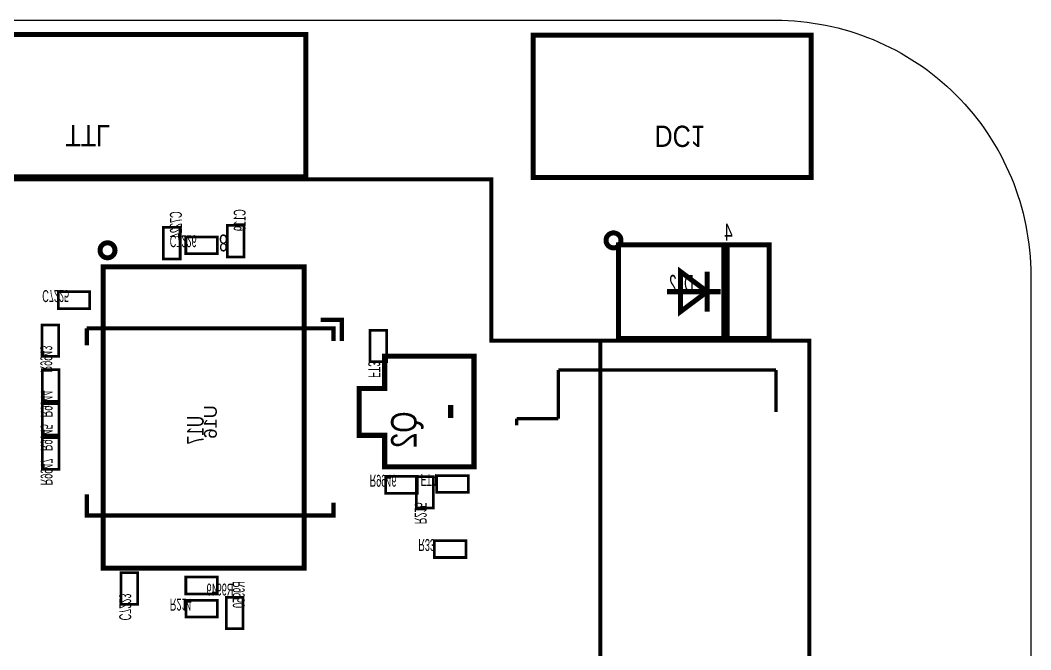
# Model space of a CAD drawing. Extents: x -3.1 to 73.4, y 0 to 42.
# Drawn here: x 43.23 to 73.41, y 23.21 to 42 of the extents above; entities that cross this region are included whole.
import ezdxf

# ---------------------------------------------------------------- set-up
doc = ezdxf.new("R2010")
doc.units = 0
for name, color, linetype in [('BG_OUTLINE', 7, 'CONTINUOUS'), ('PG_SILKSCREEN_BOTTOM', 140, 'CONTINUOUS'), ('RD_SILKSCREEN_BOTTOM', 80, 'CONTINUOUS')]:
    doc.layers.add(name, color=color, linetype=linetype)

msp = doc.modelspace()

# ---------------------------------------------------------------- linework, layer by layer
at = {"layer": 'BG_OUTLINE'}
msp.add_lwpolyline([(8.1534, 41.9989), (65.78854, 41.9989, -0.414214), (73.40854, 34.3789), (73.40854, 7.62, -0.414214), (65.78854, 0), (7.62, 0, -0.414214), (0, 7.62), (0, 34.3789, -0.414214), (7.62, 41.9989), (8.1534, 41.9989)], format="xyb", dxfattribs=at)
msp.add_lwpolyline([(8.1534, 41.9989), (65.78854, 41.9989, -0.414214), (73.40854, 34.3789), (73.40854, 7.62, -0.414214), (65.78854, 0), (7.62, 0, -0.414214), (0, 7.62), (0, 34.3789, -0.414214), (7.62, 41.9989)], format="xyb", close=True, dxfattribs=at)
msp.add_lwpolyline([(8.1534, 41.9989), (65.78854, 41.9989, -0.414214), (73.40854, 34.3789), (73.40854, 7.62, -0.414214), (65.78854, 0), (7.62, 0, -0.414214), (0, 7.62), (0, 34.3789, -0.414214), (7.62, 41.9989)], format="xyb", close=True, dxfattribs=at)
msp.add_lwpolyline([(8.1534, 41.9989), (65.78854, 41.9989, -0.414214), (73.40854, 34.3789), (73.40854, 7.62, -0.414214), (65.78854, 0), (7.62, 0, -0.414214), (0, 7.62), (0, 34.3789, -0.414214), (7.62, 41.9989)], format="xyb", close=True, dxfattribs=at)
at = {"layer": 'PG_SILKSCREEN_BOTTOM'}
for points, const_width in [([(38.457861, 41.57439), (51.757859, 41.57439), (51.757859, 37.324386), (38.457861, 37.324386), (38.457861, 41.57439)], 0.150012), ([(58.547356, 41.55407), (66.847364, 41.55407), (66.847364, 37.304066), (58.547356, 37.304066), (58.547356, 41.55407)], 0.150012), ([(57.303594, 37.249557), (7.123608, 37.249557), (7.123608, 3.969563), (57.563588, 3.969563), (57.563588, 8.909558), (60.5536, 8.909558), (60.5536, 32.439559), (57.303594, 32.439559), (57.303594, 37.249557)], 0.11999), ([(49.412068, 34.937598), (49.412068, 35.877602), (49.912092, 35.877602), (49.912092, 34.937598), (49.412068, 34.937598), (49.412068, 35.217608)], 0.08001), ([(49.412068, 35.787609), (49.412068, 35.877602), (49.502085, 35.877602)], 0.08001), ([(49.822075, 35.877602), (49.912092, 35.877602), (49.912092, 35.787609)], 0.08001), ([(47.507068, 34.874098), (47.507068, 35.814102), (48.007092, 35.814102), (48.007092, 34.874098), (47.507068, 34.874098), (47.507068, 35.154108)], 0.08001), ([(47.507068, 35.724109), (47.507068, 35.814102), (47.597085, 35.814102)], 0.08001), ([(47.917075, 35.814102), (48.007092, 35.814102), (48.007092, 35.724109)], 0.08001), ([(49.116082, 35.033128), (48.176078, 35.033128), (48.176078, 35.533152), (49.116082, 35.533152), (49.116082, 35.033128), (48.836072, 35.033128)], 0.08001), ([(48.176078, 35.443135), (48.176078, 35.533152), (48.266071, 35.533152)], 0.08001), ([(49.026089, 35.533152), (49.116082, 35.533152), (49.116082, 35.443135)], 0.08001), ([(65.595068, 32.498868), (61.095052, 32.498843), (61.095077, 35.298837), (65.595068, 35.298837), (65.595068, 32.498868)], 0.150012), ([(64.245084, 35.298863), (64.245084, 32.498843)], 0.150012), ([(64.345058, 35.298837), (64.345083, 32.498843)], 0.150012), ([(48.266071, 35.033128), (48.176078, 35.033128), (48.176078, 35.123145)], 0.08001), ([(49.116082, 35.123145), (49.116082, 35.033128), (49.026089, 35.033128)], 0.08001), ([(49.502085, 34.937598), (49.412068, 34.937598), (49.412068, 35.027591)], 0.08001), ([(49.912092, 35.027591), (49.912092, 34.937598), (49.822075, 34.937598)], 0.08001), ([(51.709574, 34.642984), (51.709574, 25.642976), (45.709586, 25.642976), (45.709586, 34.642984), (51.709574, 34.642984)], 0.150012), ([(47.597085, 34.874098), (47.507068, 34.874098), (47.507068, 34.964091)], 0.08001), ([(48.007092, 34.964091), (48.007092, 34.874098), (47.917075, 34.874098)], 0.08001), ([(62.945086, 33.298867), (62.945086, 34.498839), (63.745085, 33.89884), (62.945086, 33.298867)], 0.150012), ([(63.745085, 34.498839), (63.745085, 33.298867)], 0.150012), ([(45.308622, 33.394828), (44.368618, 33.394828), (44.368618, 33.894852), (45.308622, 33.894852), (45.308622, 33.394828), (45.028612, 33.394828)], 0.08001), ([(44.368618, 33.804835), (44.368618, 33.894852), (44.458611, 33.894852)], 0.08001), ([(45.218629, 33.894852), (45.308622, 33.894852), (45.308622, 33.804835)], 0.08001), ([(62.545062, 33.89884), (64.145058, 33.89884)], 0.150012), ([(44.458611, 33.394828), (44.368618, 33.394828), (44.368618, 33.484845)], 0.08001), ([(45.308622, 33.484845), (45.308622, 33.394828), (45.218629, 33.394828)], 0.08001), ([(44.379972, 32.908342), (44.379972, 31.968338), (43.879948, 31.968338), (43.879948, 32.908342), (44.379972, 32.908342), (44.379972, 32.628332)], 0.08001), ([(43.879948, 32.818349), (43.879948, 32.908342), (43.969965, 32.908342)], 0.08001), ([(44.289955, 32.908342), (44.379972, 32.908342), (44.379972, 32.818349)], 0.08001), ([(52.20208, 33.0581), (52.83708, 33.0581), (52.83708, 32.4231)], 0.127), ([(52.58308, 32.4231), (52.58308, 32.8041), (45.21708, 32.8041)], 0.127), ([(45.21708, 32.8041), (45.21708, 32.2961)], 0.127), ([(54.174212, 32.748322), (54.174212, 31.808318), (53.674188, 31.808318), (53.674188, 32.748322), (54.174212, 32.748322), (54.174212, 32.468312)], 0.08001), ([(53.674188, 32.658329), (53.674188, 32.748322), (53.764205, 32.748322)], 0.08001), ([(54.084195, 32.748322), (54.174212, 32.748322), (54.174212, 32.658329)], 0.08001), ([(60.5536, 32.439559), (66.793593, 32.439559), (66.793593, 8.909558), (60.293606, 8.909558)], 0.11999), ([(43.969965, 31.968338), (43.879948, 31.968338), (43.879948, 32.058331)], 0.08001), ([(44.379972, 32.058331), (44.379972, 31.968338), (44.289955, 31.968338)], 0.08001), ([(54.1147, 31.78302), (54.1147, 31.00832), (53.3527, 31.00832), (53.3527, 29.61132), (54.1147, 29.61132), (54.1147, 28.67152), (56.7817, 28.67152), (56.7817, 31.97352), (54.1147, 31.97352), (54.1147, 31.78302)], 0.1524), ([(53.764205, 31.808318), (53.674188, 31.808318), (53.674188, 31.898311)], 0.08001), ([(54.174212, 31.898311), (54.174212, 31.808318), (54.084195, 31.808318)], 0.08001), ([(44.390132, 31.569762), (44.390132, 30.629758), (43.890108, 30.629758), (43.890108, 31.569762), (44.390132, 31.569762), (44.390132, 31.289752)], 0.08001), ([(43.890108, 31.479769), (43.890108, 31.569762), (43.980125, 31.569762)], 0.08001), ([(44.300115, 31.569762), (44.390132, 31.569762), (44.390132, 31.479769)], 0.08001), ([(59.30359, 31.559551), (59.30359, 30.109566)], 0.1), ([(65.803602, 31.559551), (59.30359, 31.559551)], 0.1), ([(65.803602, 30.309566), (65.803602, 31.559551)], 0.1), ([(43.980125, 30.629758), (43.890108, 30.629758), (43.890108, 30.719751)], 0.08001), ([(44.390132, 30.561382), (44.390132, 29.621378), (43.890108, 29.621378), (43.890108, 30.561382), (44.390132, 30.561382), (44.390132, 30.281372)], 0.08001), ([(43.890108, 30.471389), (43.890108, 30.561382), (43.980125, 30.561382)], 0.08001), ([(44.390132, 30.719751), (44.390132, 30.629758), (44.300115, 30.629758)], 0.08001), ([(44.300115, 30.561382), (44.390132, 30.561382), (44.390132, 30.471389)], 0.08001), ([(56.0832, 30.51302), (56.0832, 30.13202)], 0.1524), ([(58.053605, 30.109566), (58.053605, 29.909567)], 0.1), ([(59.30359, 30.109566), (58.053605, 30.109566)], 0.1), ([(43.980125, 29.621378), (43.890108, 29.621378), (43.890108, 29.711371)], 0.08001), ([(44.390132, 29.537762), (44.390132, 28.597758), (43.890108, 28.597758), (43.890108, 29.537762), (44.390132, 29.537762), (44.390132, 29.257752)], 0.08001), ([(43.890108, 29.447769), (43.890108, 29.537762), (43.980125, 29.537762)], 0.08001), ([(44.390132, 29.711371), (44.390132, 29.621378), (44.300115, 29.621378)], 0.08001), ([(44.300115, 29.537762), (44.390132, 29.537762), (44.390132, 29.447769)], 0.08001), ([(43.980125, 28.597758), (43.890108, 28.597758), (43.890108, 28.687751)], 0.08001), ([(44.390132, 28.687751), (44.390132, 28.597758), (44.300115, 28.597758)], 0.08001), ([(55.085082, 27.883028), (54.145078, 27.883028), (54.145078, 28.383052), (55.085082, 28.383052), (55.085082, 27.883028), (54.805072, 27.883028)], 0.08001), ([(54.145078, 28.293035), (54.145078, 28.383052), (54.235071, 28.383052)], 0.08001), ([(54.995089, 28.383052), (55.085082, 28.383052), (55.085082, 28.293035)], 0.08001), ([(55.563592, 28.379522), (55.563592, 27.439518), (55.063568, 27.439518), (55.063568, 28.379522), (55.563592, 28.379522), (55.563592, 28.099512)], 0.08001), ([(55.063568, 28.289529), (55.063568, 28.379522), (55.153585, 28.379522)], 0.08001), ([(55.473575, 28.379522), (55.563592, 28.379522), (55.563592, 28.289529)], 0.08001), ([(56.609082, 27.905888), (55.669078, 27.905888), (55.669078, 28.405912), (56.609082, 28.405912), (56.609082, 27.905888), (56.329072, 27.905888)], 0.08001), ([(55.669078, 28.315895), (55.669078, 28.405912), (55.759071, 28.405912)], 0.08001), ([(56.519089, 28.405912), (56.609082, 28.405912), (56.609082, 28.315895)], 0.08001), ([(45.21708, 27.8511), (45.21708, 27.2161), (52.58308, 27.2161), (52.58308, 27.5971)], 0.127), ([(54.235071, 27.883028), (54.145078, 27.883028), (54.145078, 27.973045)], 0.08001), ([(55.085082, 27.973045), (55.085082, 27.883028), (54.995089, 27.883028)], 0.08001), ([(55.759071, 27.905888), (55.669078, 27.905888), (55.669078, 27.995905)], 0.08001), ([(56.609082, 27.995905), (56.609082, 27.905888), (56.519089, 27.905888)], 0.08001), ([(55.153585, 27.439518), (55.063568, 27.439518), (55.063568, 27.529511)], 0.08001), ([(55.563592, 27.529511), (55.563592, 27.439518), (55.473575, 27.439518)], 0.08001), ([(56.537962, 25.965328), (55.597958, 25.965328), (55.597958, 26.465352), (56.537962, 26.465352), (56.537962, 25.965328), (56.257952, 25.965328)], 0.08001), ([(55.597958, 26.375335), (55.597958, 26.465352), (55.687951, 26.465352)], 0.08001), ([(56.447969, 26.465352), (56.537962, 26.465352), (56.537962, 26.375335)], 0.08001), ([(55.687951, 25.965328), (55.597958, 25.965328), (55.597958, 26.055345)], 0.08001), ([(56.537962, 26.055345), (56.537962, 25.965328), (56.447969, 25.965328)], 0.08001), ([(46.737092, 25.509322), (46.737092, 24.569318), (46.237068, 24.569318), (46.237068, 25.509322), (46.737092, 25.509322), (46.737092, 25.229312)], 0.08001), ([(46.237068, 25.419329), (46.237068, 25.509322), (46.327085, 25.509322)], 0.08001), ([(46.647075, 25.509322), (46.737092, 25.509322), (46.737092, 25.419329)], 0.08001), ([(48.176078, 25.380772), (49.116082, 25.380772), (49.116082, 24.880748), (48.176078, 24.880748), (48.176078, 25.380772), (48.456088, 25.380772)], 0.08001), ([(48.176078, 25.290755), (48.176078, 25.380772), (48.266071, 25.380772)], 0.08001), ([(49.026089, 25.380772), (49.116082, 25.380772), (49.116082, 25.290755)], 0.08001), ([(48.266071, 24.880748), (48.176078, 24.880748), (48.176078, 24.970765)], 0.08001), ([(49.116082, 24.970765), (49.116082, 24.880748), (49.026089, 24.880748)], 0.08001), ([(49.384128, 23.840338), (49.384128, 24.780342), (49.884152, 24.780342), (49.884152, 23.840338), (49.384128, 23.840338), (49.384128, 24.120348)], 0.08001), ([(49.384128, 24.690349), (49.384128, 24.780342), (49.474145, 24.780342)], 0.08001), ([(49.794135, 24.780342), (49.884152, 24.780342), (49.884152, 24.690349)], 0.08001), ([(46.327085, 24.569318), (46.237068, 24.569318), (46.237068, 24.659311)], 0.08001), ([(46.737092, 24.659311), (46.737092, 24.569318), (46.647075, 24.569318)], 0.08001), ([(49.118622, 24.187328), (48.178618, 24.187328), (48.178618, 24.687352), (49.118622, 24.687352), (49.118622, 24.187328), (48.838612, 24.187328)], 0.08001), ([(48.178618, 24.597335), (48.178618, 24.687352), (48.268611, 24.687352)], 0.08001), ([(49.028629, 24.687352), (49.118622, 24.687352), (49.118622, 24.597335)], 0.08001), ([(48.268611, 24.187328), (48.178618, 24.187328), (48.178618, 24.277345)], 0.08001), ([(49.118622, 24.277345), (49.118622, 24.187328), (49.028629, 24.187328)], 0.08001), ([(49.474145, 23.840338), (49.384128, 23.840338), (49.384128, 23.930331)], 0.08001), ([(49.884152, 23.930331), (49.884152, 23.840338), (49.794135, 23.840338)], 0.08001)]:
    msp.add_lwpolyline(points, dxfattribs=dict(at, const_width=const_width))
for points, const_width in [([(61.170871, 35.429063, 0.999987), (60.723856, 35.429063, 1.000013), (61.170871, 35.429063)], 0.150089), ([(46.06097, 35.132874, 0.999972), (45.613777, 35.132874, 1.000028), (46.06097, 35.132874)], 0.150012)]:
    msp.add_lwpolyline(points, format="xyb", dxfattribs=dict(at, const_width=const_width))

# ---------------------------------------------------------------- texts
at = {"layer": 'PG_SILKSCREEN_BOTTOM', "text_generation_flag": 2, "width": 0.699883}
msp.add_text('4', height=0.500101, dxfattribs=at).set_placement((64.51092, 35.42284))
msp.add_text('8', height=0.500101, rotation=180, dxfattribs=at).set_placement((49.167364, 35.601783))
at = {"layer": 'RD_SILKSCREEN_BOTTOM', "text_generation_flag": 2}
for s, height, rotation, width, p in [('TTL', 0.635, 180, 0.88, (44.583756, 38.87277)), ('DC1', 0.635, 180, 0.88, (62.173256, 38.85245)), ('C7224', 0.3556, 90, 0.572143, (48.057079, 36.294111)), ('C119', 0.3556, 90, 0.572143, (49.962079, 36.357611)), ('C7226', 0.3556, 180, 0.572143, (47.696069, 35.583139)), ('C7225', 0.3556, 180, 0.572143, (43.888609, 33.944839)), ('R9943', 0.3556, 270, 0.572143, (43.829961, 31.488329)), ('FT3', 0.3556, 270, 0.572143, (53.624201, 31.328309)), ('R9944', 0.3556, 270, 0.572143, (43.840121, 30.149749)), ('U16', 0.381, 90, 1.066667, (49.10008, 30.510099)), ('Q2', 0.762, 90, 0.8, (55.0672, 30.32252)), ('R9945', 0.3556, 270, 0.572143, (43.840121, 29.141369)), ('U17', 0.500101, 90, 0.699883, (48.70958, 30.19298)), ('R9947', 0.3556, 270, 0.572143, (43.840121, 28.117749)), ('R9946', 0.3556, 180, 0.572143, (53.665069, 28.433039)), ('FT4', 0.3556, 180, 0.572143, (55.189069, 28.455899)), ('R215', 0.3556, 270, 0.572143, (55.013581, 26.959509)), ('R33', 0.3556, 180, 0.572143, (55.117949, 26.515339)), ('R9950', 0.3556, 90, 0.572143, (49.934139, 25.260351)), ('C7223', 0.3556, 270, 0.572143, (46.187081, 24.089309)), ('R214', 0.3556, 180, 0.572143, (47.698609, 24.737339))]:
    msp.add_text(s, height=height, rotation=rotation, dxfattribs=dict(at, width=width)).set_placement(p)
for s, height, width, p in [('D12', 0.499999, 0.6, (63.34506, 33.89884)), ('R9949', 0.3556, 0.572143, (49.596091, 24.830761))]:
    msp.add_text(s, height=height, dxfattribs=dict(at, width=width)).set_placement(p)

doc.saveas('drawing.dxf')
